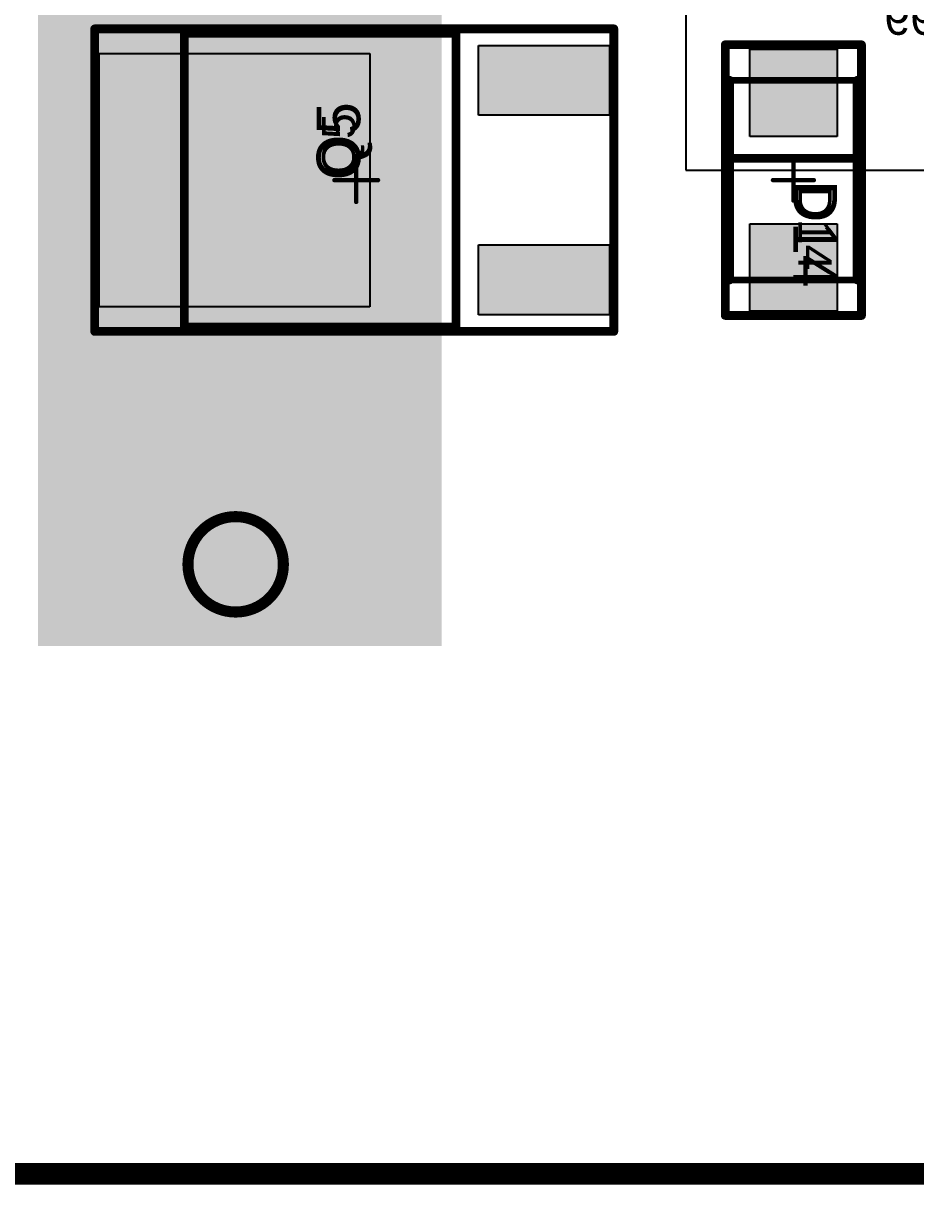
# Model space of a CAD drawing. Header units: millimetres. Extents: x 54 to 247, y 53 to 195.
# Drawn here: x 74.82 to 95.26, y 52.81 to 79.41 of the extents above; entities that cross this region are included whole.
import ezdxf

# ---------------------------------------------------------------- set-up
doc = ezdxf.new("R2010")
doc.units = ezdxf.units.MM
for name, color, linetype in [('BottomOverlay', 54, 'Continuous'), ('BottomSolder', 6, 'Continuous'), ('Mechanical1', 6, 'Continuous'), ('Mechanical10', 56, 'Continuous'), ('Mechanical12', 56, 'Continuous'), ('Mechanical15', 56, 'Continuous'), ('Mechanical4', 56, 'Continuous'), ('Mechanical6', 56, 'Continuous'), ('Mechanical7', 56, 'Continuous'), ('Mechanical8', 56, 'Continuous'), ('Mechanical9', 56, 'Continuous'), ('MultiLayer', 9, 'Continuous'), ('PadHoleLayer', 156, 'Continuous'), ('TopOverlay', 2, 'Continuous'), ('TopPaste', 8, 'Continuous'), ('TopSolder', 216, 'Continuous')]:
    doc.layers.add(name, color=color, linetype=linetype)
doc.styles.add('Arial', font='arial.ttf', dxfattribs={"height": 0.2})

# ---------------------------------------------------------------- blocks, each defined once
blk = doc.blocks.new('RES_TUM5_OHM_B_218')
at = {"layer": 'Mechanical4'}
for p, q in [((32.6644, 8.128), (-3.9624, 8.128)), ((32.6644, -8.128), (32.6644, 8.128))]:
    blk.add_line(p, q, dxfattribs=at)
blk = doc.blocks.new('O__S_____________369C_MFG_278')
at = {"layer": 'TopPaste'}
for points in [[(-2.9, 5.89), (2.9, 5.89), (2.9, -0.31), (-2.9, -0.31)], [(-3.085, -2.8), (-1.485, -2.8), (-1.485, -5.8), (-3.085, -5.8)], [(1.485, -2.8), (3.085, -2.8), (3.085, -5.8), (1.485, -5.8)]]:
    blk.add_hatch(color=8, dxfattribs=at).paths.add_polyline_path(points)
at = {"layer": 'TopSolder'}
for points in [[(-2.9, 5.89), (2.9, 5.89), (2.9, -0.31), (-2.9, -0.31)], [(-3.085, -2.8), (-1.485, -2.8), (-1.485, -5.8), (-3.085, -5.8)], [(1.485, -2.8), (3.085, -2.8), (3.085, -5.8), (1.485, -5.8)]]:
    blk.add_hatch(color=216, dxfattribs=at).paths.add_polyline_path(points)
at = {"layer": 'Mechanical10', "const_width": 0.2}
for points in [[(-3.465, 5.99), (-3.465, -5.9)], [(-3.465, 5.99), (3.465, 5.99)], [(3.465, 5.99), (3.465, -5.9)], [(-3.465, -5.9), (3.465, -5.9)]]:
    blk.add_lwpolyline(points, dxfattribs=at)
at = {"layer": 'Mechanical10', "const_width": 0.1}
for points in [[(-3.515, 5.99, 1), (-3.415, 5.99, 1)], [(-3.515, 5.99, 1), (-3.415, 5.99, 1)], [(3.415, 5.99, 1), (3.515, 5.99, 1)], [(3.415, 5.99, 1), (3.515, 5.99, 1)], [(-3.515, -5.9, 1), (-3.415, -5.9, 1)], [(-3.515, -5.9, 1), (-3.415, -5.9, 1)], [(3.415, -5.9, 1), (3.515, -5.9, 1)], [(3.415, -5.9, 1), (3.515, -5.9, 1)]]:
    blk.add_lwpolyline(points, format="xyb", close=True, dxfattribs=at)
at = {"layer": 'Mechanical12', "const_width": 0.2}
for points in [[(-3.365, 3.935), (-3.365, -2.285)], [(-3.365, 3.935), (3.365, 3.935)], [(3.365, 3.935), (3.365, -2.285)], [(-3.365, -2.285), (3.365, -2.285)]]:
    blk.add_lwpolyline(points, dxfattribs=at)
at = {"layer": 'Mechanical12', "const_width": 0.1}
for points in [[(-3.415, 3.935, 1), (-3.315, 3.935, 1)], [(-3.415, 3.935, 1), (-3.315, 3.935, 1)], [(3.315, 3.935, 1), (3.415, 3.935, 1)], [(3.315, 3.935, 1), (3.415, 3.935, 1)], [(-3.415, -2.285, 1), (-3.315, -2.285, 1)], [(-3.415, -2.285, 1), (-3.315, -2.285, 1)], [(3.315, -2.285, 1), (3.415, -2.285, 1)], [(3.315, -2.285, 1), (3.415, -2.285, 1)]]:
    blk.add_lwpolyline(points, format="xyb", close=True, dxfattribs=at)
at = {"layer": 'Mechanical15'}
for points, const_width in [([(-3.465, 5.99), (-3.465, -5.9)], 0.2), ([(-3.465, 5.99), (3.465, 5.99)], 0.2), ([(3.465, 5.99), (3.465, -5.9)], 0.2), ([(0, 0.5), (0, -0.5)], 0.1), ([(-0.5, 0), (0.5, 0)], 0.1), ([(-3.465, -5.9), (3.465, -5.9)], 0.2)]:
    blk.add_lwpolyline(points, dxfattribs=dict(at, const_width=const_width))
for points, const_width in [([(-3.515, 5.99, 1), (-3.415, 5.99, 1)], 0.1), ([(-3.515, 5.99, 1), (-3.415, 5.99, 1)], 0.1), ([(3.415, 5.99, 1), (3.515, 5.99, 1)], 0.1), ([(3.415, 5.99, 1), (3.515, 5.99, 1)], 0.1), ([(-0.025, 0.5, 1), (0.025, 0.5, 1)], 0.05), ([(-0.525, 0, 1), (-0.475, 0, 1)], 0.05), ([(0.475, 0, 1), (0.525, 0, 1)], 0.05), ([(-0.025, -0.5, 1), (0.025, -0.5, 1)], 0.05), ([(-3.515, -5.9, 1), (-3.415, -5.9, 1)], 0.1), ([(-3.515, -5.9, 1), (-3.415, -5.9, 1)], 0.1), ([(3.415, -5.9, 1), (3.515, -5.9, 1)], 0.1), ([(3.415, -5.9, 1), (3.515, -5.9, 1)], 0.1)]:
    blk.add_lwpolyline(points, format="xyb", close=True, dxfattribs=dict(at, const_width=const_width))
at = {"layer": 'TopOverlay', "const_width": 0.2}
for points in [[(-3.365, 3.935), (-3.365, -2.285)], [(-3.365, 3.935), (-3.275, 3.935)], [(3.275, 3.935), (3.365, 3.935)], [(3.365, 3.935), (3.365, -2.285)], [(-3.365, -2.285), (3.365, -2.285)]]:
    blk.add_lwpolyline(points, dxfattribs=at)
at = {"layer": 'TopOverlay', "const_width": 0.1}
for points in [[(-3.415, 3.935, 1), (-3.315, 3.935, 1)], [(-3.415, 3.935, 1), (-3.315, 3.935, 1)], [(-3.325, 3.935, 1), (-3.225, 3.935, 1)], [(3.225, 3.935, 1), (3.325, 3.935, 1)], [(3.315, 3.935, 1), (3.415, 3.935, 1)], [(3.315, 3.935, 1), (3.415, 3.935, 1)], [(-3.415, -2.285, 1), (-3.315, -2.285, 1)], [(-3.415, -2.285, 1), (-3.315, -2.285, 1)], [(3.315, -2.285, 1), (3.415, -2.285, 1)], [(3.315, -2.285, 1), (3.415, -2.285, 1)]]:
    blk.add_lwpolyline(points, format="xyb", close=True, dxfattribs=at)
at = {"layer": 'Mechanical10'}
blk.add_text('Q5', height=1, dxfattribs=at).set_placement((0, -0.093))
blk = doc.blocks.new('ON_S____403D_MFG_286')
at = {"layer": 'TopPaste'}
for points in [[(-3, 1), (-1, 1), (-1, -1), (-3, -1)], [(1, 1), (3, 1), (3, -1), (1, -1)]]:
    blk.add_hatch(color=8, dxfattribs=at).paths.add_polyline_path(points)
at = {"layer": 'TopSolder'}
for points in [[(-3, 1), (-1, 1), (-1, -1), (-3, -1)], [(1, 1), (3, 1), (3, -1), (1, -1)]]:
    blk.add_hatch(color=216, dxfattribs=at).paths.add_polyline_path(points)
at = {"layer": 'Mechanical10', "const_width": 0.2}
for points in [[(3.1, 1.56), (-3.1, 1.56)], [(-3.1, -1.56), (-3.1, 1.56)], [(3.1, -1.56), (3.1, 1.56)], [(3.1, -1.56), (-3.1, -1.56)]]:
    blk.add_lwpolyline(points, dxfattribs=at)
at = {"layer": 'Mechanical10', "const_width": 0.1}
for points in [[(-3.15, 1.56, 1), (-3.05, 1.56, 1)], [(-3.15, 1.56, 1), (-3.05, 1.56, 1)], [(3.05, 1.56, 1), (3.15, 1.56, 1)], [(3.05, 1.56, 1), (3.15, 1.56, 1)], [(-3.15, -1.56, 1), (-3.05, -1.56, 1)], [(-3.15, -1.56, 1), (-3.05, -1.56, 1)], [(3.05, -1.56, 1), (3.15, -1.56, 1)], [(3.05, -1.56, 1), (3.15, -1.56, 1)]]:
    blk.add_lwpolyline(points, format="xyb", close=True, dxfattribs=at)
at = {"layer": 'Mechanical12', "const_width": 0.15}
for points in [[(2.285, 1.46), (-2.285, 1.46)], [(-2.285, -1.46), (-2.285, 1.46)], [(2.285, -1.46), (2.285, 1.46)], [(2.285, -1.46), (-2.285, -1.46)]]:
    blk.add_lwpolyline(points, dxfattribs=at)
at = {"layer": 'Mechanical12', "const_width": 0.075}
for points in [[(-2.322, 1.46, 1), (-2.247, 1.46, 1)], [(-2.322, 1.46, 1), (-2.247, 1.46, 1)], [(2.247, 1.46, 1), (2.322, 1.46, 1)], [(2.247, 1.46, 1), (2.322, 1.46, 1)], [(-2.322, -1.46, 1), (-2.247, -1.46, 1)], [(-2.322, -1.46, 1), (-2.247, -1.46, 1)], [(2.247, -1.46, 1), (2.322, -1.46, 1)], [(2.247, -1.46, 1), (2.322, -1.46, 1)]]:
    blk.add_lwpolyline(points, format="xyb", close=True, dxfattribs=at)
at = {"layer": 'Mechanical15'}
for points, const_width in [([(3.1, 1.56), (-3.1, 1.56)], 0.2), ([(-3.1, -1.56), (-3.1, 1.56)], 0.2), ([(3.1, -1.56), (3.1, 1.56)], 0.2), ([(0, -0.468), (0, 0.468)], 0.1), ([(0.468, 0), (-0.468, 0)], 0.1), ([(3.1, -1.56), (-3.1, -1.56)], 0.2)]:
    blk.add_lwpolyline(points, dxfattribs=dict(at, const_width=const_width))
for points, const_width in [([(-3.15, 1.56, 1), (-3.05, 1.56, 1)], 0.1), ([(-3.15, 1.56, 1), (-3.05, 1.56, 1)], 0.1), ([(3.05, 1.56, 1), (3.15, 1.56, 1)], 0.1), ([(3.05, 1.56, 1), (3.15, 1.56, 1)], 0.1), ([(-0.025, 0.468, 1), (0.025, 0.468, 1)], 0.05), ([(-0.493, 0, 1), (-0.443, 0, 1)], 0.05), ([(0.443, 0, 1), (0.493, 0, 1)], 0.05), ([(-0.025, -0.468, 1), (0.025, -0.468, 1)], 0.05), ([(-3.15, -1.56, 1), (-3.05, -1.56, 1)], 0.1), ([(-3.15, -1.56, 1), (-3.05, -1.56, 1)], 0.1), ([(3.05, -1.56, 1), (3.15, -1.56, 1)], 0.1), ([(3.05, -1.56, 1), (3.15, -1.56, 1)], 0.1)]:
    blk.add_lwpolyline(points, format="xyb", close=True, dxfattribs=dict(at, const_width=const_width))
at = {"layer": 'TopOverlay', "const_width": 0.2}
for points in [[(2.285, 1.46), (-2.285, 1.46)], [(-0.5, -1.38), (-0.5, 1.38)], [(2.285, -1.46), (-2.285, -1.46)]]:
    blk.add_lwpolyline(points, dxfattribs=at)
at = {"layer": 'TopOverlay', "const_width": 0.1}
for points in [[(-2.335, 1.46, 1), (-2.235, 1.46, 1)], [(-0.55, 1.38, 1), (-0.45, 1.38, 1)], [(2.235, 1.46, 1), (2.335, 1.46, 1)], [(-0.55, -1.38, 1), (-0.45, -1.38, 1)], [(-2.335, -1.46, 1), (-2.235, -1.46, 1)], [(2.235, -1.46, 1), (2.335, -1.46, 1)]]:
    blk.add_lwpolyline(points, format="xyb", close=True, dxfattribs=at)
at = {"layer": 'Mechanical10'}
blk.add_text('D14', height=1, dxfattribs=at).set_placement((0, 0))

msp = doc.modelspace()

# ---------------------------------------------------------------- hatches: boundary and pattern name
at = {"layer": 'BottomSolder'}
msp.add_hatch(color=6, dxfattribs=at).paths.add_polyline_path([(75.159, 65.151), (84.404, 65.151), (84.404, 92.888), (75.159, 92.888)])
at = {"layer": 'Mechanical4'}
h = msp.add_hatch(color=56, dxfattribs=at)
edge = h.paths.add_edge_path()
edge.add_arc((76.454, 79.284), 0.05, 0, 360)
h = msp.add_hatch(color=56, dxfattribs=at)
edge = h.paths.add_edge_path()
edge.add_arc((76.454, 79.284), 0.05, 0, 360)
h = msp.add_hatch(color=56, dxfattribs=at)
edge = h.paths.add_edge_path()
edge.add_arc((76.454, 79.284), 0.05, 0, 360)
h = msp.add_hatch(color=56, dxfattribs=at)
edge = h.paths.add_edge_path()
edge.add_arc((76.454, 79.284), 0.05, 0, 360)
h = msp.add_hatch(color=56, dxfattribs=at)
edge = h.paths.add_edge_path()
edge.add_arc((88.344, 79.284), 0.05, 0, 360)
h = msp.add_hatch(color=56, dxfattribs=at)
edge = h.paths.add_edge_path()
edge.add_arc((88.344, 79.284), 0.05, 0, 360)
h = msp.add_hatch(color=56, dxfattribs=at)
edge = h.paths.add_edge_path()
edge.add_arc((88.344, 79.284), 0.05, 0, 360)
h = msp.add_hatch(color=56, dxfattribs=at)
edge = h.paths.add_edge_path()
edge.add_arc((88.344, 79.284), 0.05, 0, 360)
h = msp.add_hatch(color=56, dxfattribs=at)
edge = h.paths.add_edge_path()
edge.add_arc((90.896, 78.919), 0.05, 0, 360)
h = msp.add_hatch(color=56, dxfattribs=at)
edge = h.paths.add_edge_path()
edge.add_arc((90.896, 78.919), 0.05, 0, 360)
h = msp.add_hatch(color=56, dxfattribs=at)
edge = h.paths.add_edge_path()
edge.add_arc((90.896, 78.919), 0.05, 0, 360)
h = msp.add_hatch(color=56, dxfattribs=at)
edge = h.paths.add_edge_path()
edge.add_arc((90.896, 78.919), 0.05, 0, 360)
h = msp.add_hatch(color=56, dxfattribs=at)
edge = h.paths.add_edge_path()
edge.add_arc((94.016, 78.919), 0.05, 0, 360)
h = msp.add_hatch(color=56, dxfattribs=at)
edge = h.paths.add_edge_path()
edge.add_arc((94.016, 78.919), 0.05, 0, 360)
h = msp.add_hatch(color=56, dxfattribs=at)
edge = h.paths.add_edge_path()
edge.add_arc((94.016, 78.919), 0.05, 0, 360)
h = msp.add_hatch(color=56, dxfattribs=at)
edge = h.paths.add_edge_path()
edge.add_arc((94.016, 78.919), 0.05, 0, 360)
h = msp.add_hatch(color=56, dxfattribs=at)
edge = h.paths.add_edge_path()
edge.add_arc((90.896, 72.719), 0.05, 0, 360)
h = msp.add_hatch(color=56, dxfattribs=at)
edge = h.paths.add_edge_path()
edge.add_arc((90.896, 72.719), 0.05, 0, 360)
h = msp.add_hatch(color=56, dxfattribs=at)
edge = h.paths.add_edge_path()
edge.add_arc((90.896, 72.719), 0.05, 0, 360)
h = msp.add_hatch(color=56, dxfattribs=at)
edge = h.paths.add_edge_path()
edge.add_arc((90.896, 72.719), 0.05, 0, 360)
h = msp.add_hatch(color=56, dxfattribs=at)
edge = h.paths.add_edge_path()
edge.add_arc((94.016, 72.719), 0.05, 0, 360)
h = msp.add_hatch(color=56, dxfattribs=at)
edge = h.paths.add_edge_path()
edge.add_arc((94.016, 72.719), 0.05, 0, 360)
h = msp.add_hatch(color=56, dxfattribs=at)
edge = h.paths.add_edge_path()
edge.add_arc((94.016, 72.719), 0.05, 0, 360)
h = msp.add_hatch(color=56, dxfattribs=at)
edge = h.paths.add_edge_path()
edge.add_arc((94.016, 72.719), 0.05, 0, 360)
h = msp.add_hatch(color=56, dxfattribs=at)
edge = h.paths.add_edge_path()
edge.add_arc((76.454, 72.354), 0.05, 0, 360)
h = msp.add_hatch(color=56, dxfattribs=at)
edge = h.paths.add_edge_path()
edge.add_arc((76.454, 72.354), 0.05, 0, 360)
h = msp.add_hatch(color=56, dxfattribs=at)
edge = h.paths.add_edge_path()
edge.add_arc((76.454, 72.354), 0.05, 0, 360)
h = msp.add_hatch(color=56, dxfattribs=at)
edge = h.paths.add_edge_path()
edge.add_arc((76.454, 72.354), 0.05, 0, 360)
h = msp.add_hatch(color=56, dxfattribs=at)
edge = h.paths.add_edge_path()
edge.add_arc((88.344, 72.354), 0.05, 0, 360)
h = msp.add_hatch(color=56, dxfattribs=at)
edge = h.paths.add_edge_path()
edge.add_arc((88.344, 72.354), 0.05, 0, 360)
h = msp.add_hatch(color=56, dxfattribs=at)
edge = h.paths.add_edge_path()
edge.add_arc((88.344, 72.354), 0.05, 0, 360)
h = msp.add_hatch(color=56, dxfattribs=at)
edge = h.paths.add_edge_path()
edge.add_arc((88.344, 72.354), 0.05, 0, 360)
at = {"layer": 'Mechanical6'}
h = msp.add_hatch(color=56, dxfattribs=at)
edge = h.paths.add_edge_path()
edge.add_arc((78.509, 79.184), 0.05, 0, 360)
h = msp.add_hatch(color=56, dxfattribs=at)
edge = h.paths.add_edge_path()
edge.add_arc((78.509, 79.184), 0.05, 0, 360)
h = msp.add_hatch(color=56, dxfattribs=at)
edge = h.paths.add_edge_path()
edge.add_arc((78.509, 79.094), 0.05, 0, 360)
h = msp.add_hatch(color=56, dxfattribs=at)
edge = h.paths.add_edge_path()
edge.add_arc((84.729, 79.184), 0.05, 0, 360)
h = msp.add_hatch(color=56, dxfattribs=at)
edge = h.paths.add_edge_path()
edge.add_arc((84.729, 79.184), 0.05, 0, 360)
h = msp.add_hatch(color=56, dxfattribs=at)
edge = h.paths.add_edge_path()
edge.add_arc((90.996, 78.104), 0.05, 0, 360)
h = msp.add_hatch(color=56, dxfattribs=at)
edge = h.paths.add_edge_path()
edge.add_arc((93.916, 78.104), 0.05, 0, 360)
h = msp.add_hatch(color=56, dxfattribs=at)
edge = h.paths.add_edge_path()
edge.add_arc((91.076, 76.319), 0.05, 0, 360)
h = msp.add_hatch(color=56, dxfattribs=at)
edge = h.paths.add_edge_path()
edge.add_arc((93.836, 76.319), 0.05, 0, 360)
h = msp.add_hatch(color=56, dxfattribs=at)
edge = h.paths.add_edge_path()
edge.add_arc((90.996, 73.534), 0.05, 0, 360)
h = msp.add_hatch(color=56, dxfattribs=at)
edge = h.paths.add_edge_path()
edge.add_arc((93.916, 73.534), 0.05, 0, 360)
h = msp.add_hatch(color=56, dxfattribs=at)
edge = h.paths.add_edge_path()
edge.add_arc((78.509, 72.544), 0.05, 0, 360)
h = msp.add_hatch(color=56, dxfattribs=at)
edge = h.paths.add_edge_path()
edge.add_arc((78.509, 72.454), 0.05, 0, 360)
h = msp.add_hatch(color=56, dxfattribs=at)
edge = h.paths.add_edge_path()
edge.add_arc((78.509, 72.454), 0.05, 0, 360)
h = msp.add_hatch(color=56, dxfattribs=at)
edge = h.paths.add_edge_path()
edge.add_arc((84.729, 72.454), 0.05, 0, 360)
h = msp.add_hatch(color=56, dxfattribs=at)
edge = h.paths.add_edge_path()
edge.add_arc((84.729, 72.454), 0.05, 0, 360)
at = {"layer": 'Mechanical8'}
h = msp.add_hatch(color=56, dxfattribs=at)
edge = h.paths.add_edge_path()
edge.add_arc((78.509, 79.184), 0.05, 0, 360)
h = msp.add_hatch(color=56, dxfattribs=at)
edge = h.paths.add_edge_path()
edge.add_arc((78.509, 79.184), 0.05, 0, 360)
h = msp.add_hatch(color=56, dxfattribs=at)
edge = h.paths.add_edge_path()
edge.add_arc((84.729, 79.184), 0.05, 0, 360)
h = msp.add_hatch(color=56, dxfattribs=at)
edge = h.paths.add_edge_path()
edge.add_arc((84.729, 79.184), 0.05, 0, 360)
h = msp.add_hatch(color=56, dxfattribs=at)
edge = h.paths.add_edge_path()
edge.add_arc((90.996, 78.104), 0.0375, 0, 360)
h = msp.add_hatch(color=56, dxfattribs=at)
edge = h.paths.add_edge_path()
edge.add_arc((90.996, 78.104), 0.0375, 0, 360)
h = msp.add_hatch(color=56, dxfattribs=at)
edge = h.paths.add_edge_path()
edge.add_arc((93.916, 78.104), 0.0375, 0, 360)
h = msp.add_hatch(color=56, dxfattribs=at)
edge = h.paths.add_edge_path()
edge.add_arc((93.916, 78.104), 0.0375, 0, 360)
h = msp.add_hatch(color=56, dxfattribs=at)
edge = h.paths.add_edge_path()
edge.add_arc((90.996, 73.534), 0.0375, 0, 360)
h = msp.add_hatch(color=56, dxfattribs=at)
edge = h.paths.add_edge_path()
edge.add_arc((90.996, 73.534), 0.0375, 0, 360)
h = msp.add_hatch(color=56, dxfattribs=at)
edge = h.paths.add_edge_path()
edge.add_arc((93.916, 73.534), 0.0375, 0, 360)
h = msp.add_hatch(color=56, dxfattribs=at)
edge = h.paths.add_edge_path()
edge.add_arc((93.916, 73.534), 0.0375, 0, 360)
h = msp.add_hatch(color=56, dxfattribs=at)
edge = h.paths.add_edge_path()
edge.add_arc((78.509, 72.454), 0.05, 0, 360)
h = msp.add_hatch(color=56, dxfattribs=at)
edge = h.paths.add_edge_path()
edge.add_arc((78.509, 72.454), 0.05, 0, 360)
h = msp.add_hatch(color=56, dxfattribs=at)
edge = h.paths.add_edge_path()
edge.add_arc((84.729, 72.454), 0.05, 0, 360)
h = msp.add_hatch(color=56, dxfattribs=at)
edge = h.paths.add_edge_path()
edge.add_arc((84.729, 72.454), 0.05, 0, 360)
at = {"layer": 'PadHoleLayer'}
h = msp.add_hatch(color=156, dxfattribs=at)
edge = h.paths.add_edge_path()
edge.add_arc((76.454, 79.284), 0.05, 0, 360)
h = msp.add_hatch(color=156, dxfattribs=at)
edge = h.paths.add_edge_path()
edge.add_arc((76.454, 79.284), 0.05, 0, 360)
h = msp.add_hatch(color=156, dxfattribs=at)
edge = h.paths.add_edge_path()
edge.add_arc((76.454, 79.284), 0.05, 0, 360)
h = msp.add_hatch(color=156, dxfattribs=at)
edge = h.paths.add_edge_path()
edge.add_arc((76.454, 79.284), 0.05, 0, 360)
h = msp.add_hatch(color=156, dxfattribs=at)
edge = h.paths.add_edge_path()
edge.add_arc((88.344, 79.284), 0.05, 0, 360)
h = msp.add_hatch(color=156, dxfattribs=at)
edge = h.paths.add_edge_path()
edge.add_arc((88.344, 79.284), 0.05, 0, 360)
h = msp.add_hatch(color=156, dxfattribs=at)
edge = h.paths.add_edge_path()
edge.add_arc((88.344, 79.284), 0.05, 0, 360)
h = msp.add_hatch(color=156, dxfattribs=at)
edge = h.paths.add_edge_path()
edge.add_arc((88.344, 79.284), 0.05, 0, 360)
h = msp.add_hatch(color=156, dxfattribs=at)
edge = h.paths.add_edge_path()
edge.add_arc((78.509, 79.184), 0.05, 0, 360)
h = msp.add_hatch(color=156, dxfattribs=at)
edge = h.paths.add_edge_path()
edge.add_arc((78.509, 79.184), 0.05, 0, 360)
h = msp.add_hatch(color=156, dxfattribs=at)
edge = h.paths.add_edge_path()
edge.add_arc((78.509, 79.184), 0.05, 0, 360)
h = msp.add_hatch(color=156, dxfattribs=at)
edge = h.paths.add_edge_path()
edge.add_arc((78.509, 79.184), 0.05, 0, 360)
h = msp.add_hatch(color=156, dxfattribs=at)
edge = h.paths.add_edge_path()
edge.add_arc((78.509, 79.094), 0.05, 0, 360)
h = msp.add_hatch(color=156, dxfattribs=at)
edge = h.paths.add_edge_path()
edge.add_arc((84.729, 79.184), 0.05, 0, 360)
h = msp.add_hatch(color=156, dxfattribs=at)
edge = h.paths.add_edge_path()
edge.add_arc((84.729, 79.184), 0.05, 0, 360)
h = msp.add_hatch(color=156, dxfattribs=at)
edge = h.paths.add_edge_path()
edge.add_arc((84.729, 79.184), 0.05, 0, 360)
h = msp.add_hatch(color=156, dxfattribs=at)
edge = h.paths.add_edge_path()
edge.add_arc((84.729, 79.184), 0.05, 0, 360)
h = msp.add_hatch(color=156, dxfattribs=at)
edge = h.paths.add_edge_path()
edge.add_arc((90.896, 78.919), 0.05, 0, 360)
h = msp.add_hatch(color=156, dxfattribs=at)
edge = h.paths.add_edge_path()
edge.add_arc((90.896, 78.919), 0.05, 0, 360)
h = msp.add_hatch(color=156, dxfattribs=at)
edge = h.paths.add_edge_path()
edge.add_arc((90.896, 78.919), 0.05, 0, 360)
h = msp.add_hatch(color=156, dxfattribs=at)
edge = h.paths.add_edge_path()
edge.add_arc((90.896, 78.919), 0.05, 0, 360)
h = msp.add_hatch(color=156, dxfattribs=at)
edge = h.paths.add_edge_path()
edge.add_arc((94.016, 78.919), 0.05, 0, 360)
h = msp.add_hatch(color=156, dxfattribs=at)
edge = h.paths.add_edge_path()
edge.add_arc((94.016, 78.919), 0.05, 0, 360)
h = msp.add_hatch(color=156, dxfattribs=at)
edge = h.paths.add_edge_path()
edge.add_arc((94.016, 78.919), 0.05, 0, 360)
h = msp.add_hatch(color=156, dxfattribs=at)
edge = h.paths.add_edge_path()
edge.add_arc((94.016, 78.919), 0.05, 0, 360)
h = msp.add_hatch(color=156, dxfattribs=at)
edge = h.paths.add_edge_path()
edge.add_arc((90.996, 78.104), 0.05, 0, 360)
h = msp.add_hatch(color=156, dxfattribs=at)
edge = h.paths.add_edge_path()
edge.add_arc((90.996, 78.104), 0.0375, 0, 360)
h = msp.add_hatch(color=156, dxfattribs=at)
edge = h.paths.add_edge_path()
edge.add_arc((90.996, 78.104), 0.0375, 0, 360)
h = msp.add_hatch(color=156, dxfattribs=at)
edge = h.paths.add_edge_path()
edge.add_arc((93.916, 78.104), 0.05, 0, 360)
h = msp.add_hatch(color=156, dxfattribs=at)
edge = h.paths.add_edge_path()
edge.add_arc((93.916, 78.104), 0.0375, 0, 360)
h = msp.add_hatch(color=156, dxfattribs=at)
edge = h.paths.add_edge_path()
edge.add_arc((93.916, 78.104), 0.0375, 0, 360)
h = msp.add_hatch(color=156, dxfattribs=at)
edge = h.paths.add_edge_path()
edge.add_arc((91.076, 76.319), 0.05, 0, 360)
h = msp.add_hatch(color=156, dxfattribs=at)
edge = h.paths.add_edge_path()
edge.add_arc((93.836, 76.319), 0.05, 0, 360)
h = msp.add_hatch(color=156, dxfattribs=at)
edge = h.paths.add_edge_path()
edge.add_arc((90.996, 73.534), 0.05, 0, 360)
h = msp.add_hatch(color=156, dxfattribs=at)
edge = h.paths.add_edge_path()
edge.add_arc((90.996, 73.534), 0.0375, 0, 360)
h = msp.add_hatch(color=156, dxfattribs=at)
edge = h.paths.add_edge_path()
edge.add_arc((90.996, 73.534), 0.0375, 0, 360)
h = msp.add_hatch(color=156, dxfattribs=at)
edge = h.paths.add_edge_path()
edge.add_arc((93.916, 73.534), 0.05, 0, 360)
h = msp.add_hatch(color=156, dxfattribs=at)
edge = h.paths.add_edge_path()
edge.add_arc((93.916, 73.534), 0.0375, 0, 360)
h = msp.add_hatch(color=156, dxfattribs=at)
edge = h.paths.add_edge_path()
edge.add_arc((93.916, 73.534), 0.0375, 0, 360)
h = msp.add_hatch(color=156, dxfattribs=at)
edge = h.paths.add_edge_path()
edge.add_arc((90.896, 72.719), 0.05, 0, 360)
h = msp.add_hatch(color=156, dxfattribs=at)
edge = h.paths.add_edge_path()
edge.add_arc((90.896, 72.719), 0.05, 0, 360)
h = msp.add_hatch(color=156, dxfattribs=at)
edge = h.paths.add_edge_path()
edge.add_arc((90.896, 72.719), 0.05, 0, 360)
h = msp.add_hatch(color=156, dxfattribs=at)
edge = h.paths.add_edge_path()
edge.add_arc((90.896, 72.719), 0.05, 0, 360)
h = msp.add_hatch(color=156, dxfattribs=at)
edge = h.paths.add_edge_path()
edge.add_arc((94.016, 72.719), 0.05, 0, 360)
h = msp.add_hatch(color=156, dxfattribs=at)
edge = h.paths.add_edge_path()
edge.add_arc((94.016, 72.719), 0.05, 0, 360)
h = msp.add_hatch(color=156, dxfattribs=at)
edge = h.paths.add_edge_path()
edge.add_arc((94.016, 72.719), 0.05, 0, 360)
h = msp.add_hatch(color=156, dxfattribs=at)
edge = h.paths.add_edge_path()
edge.add_arc((94.016, 72.719), 0.05, 0, 360)
h = msp.add_hatch(color=156, dxfattribs=at)
edge = h.paths.add_edge_path()
edge.add_arc((76.454, 72.354), 0.05, 0, 360)
h = msp.add_hatch(color=156, dxfattribs=at)
edge = h.paths.add_edge_path()
edge.add_arc((76.454, 72.354), 0.05, 0, 360)
h = msp.add_hatch(color=156, dxfattribs=at)
edge = h.paths.add_edge_path()
edge.add_arc((76.454, 72.354), 0.05, 0, 360)
h = msp.add_hatch(color=156, dxfattribs=at)
edge = h.paths.add_edge_path()
edge.add_arc((76.454, 72.354), 0.05, 0, 360)
h = msp.add_hatch(color=156, dxfattribs=at)
edge = h.paths.add_edge_path()
edge.add_arc((78.509, 72.544), 0.05, 0, 360)
h = msp.add_hatch(color=156, dxfattribs=at)
edge = h.paths.add_edge_path()
edge.add_arc((78.509, 72.454), 0.05, 0, 360)
h = msp.add_hatch(color=156, dxfattribs=at)
edge = h.paths.add_edge_path()
edge.add_arc((78.509, 72.454), 0.05, 0, 360)
h = msp.add_hatch(color=156, dxfattribs=at)
edge = h.paths.add_edge_path()
edge.add_arc((78.509, 72.454), 0.05, 0, 360)
h = msp.add_hatch(color=156, dxfattribs=at)
edge = h.paths.add_edge_path()
edge.add_arc((78.509, 72.454), 0.05, 0, 360)
h = msp.add_hatch(color=156, dxfattribs=at)
edge = h.paths.add_edge_path()
edge.add_arc((84.729, 72.454), 0.05, 0, 360)
h = msp.add_hatch(color=156, dxfattribs=at)
edge = h.paths.add_edge_path()
edge.add_arc((84.729, 72.454), 0.05, 0, 360)
h = msp.add_hatch(color=156, dxfattribs=at)
edge = h.paths.add_edge_path()
edge.add_arc((84.729, 72.454), 0.05, 0, 360)
h = msp.add_hatch(color=156, dxfattribs=at)
edge = h.paths.add_edge_path()
edge.add_arc((84.729, 72.454), 0.05, 0, 360)
h = msp.add_hatch(color=156, dxfattribs=at)
edge = h.paths.add_edge_path()
edge.add_arc((88.344, 72.354), 0.05, 0, 360)
h = msp.add_hatch(color=156, dxfattribs=at)
edge = h.paths.add_edge_path()
edge.add_arc((88.344, 72.354), 0.05, 0, 360)
h = msp.add_hatch(color=156, dxfattribs=at)
edge = h.paths.add_edge_path()
edge.add_arc((88.344, 72.354), 0.05, 0, 360)
h = msp.add_hatch(color=156, dxfattribs=at)
edge = h.paths.add_edge_path()
edge.add_arc((88.344, 72.354), 0.05, 0, 360)
at = {"layer": 'TopSolder'}
msp.add_hatch(color=216, dxfattribs=at).paths.add_polyline_path([(75.159, 65.151), (84.404, 65.151), (84.404, 92.837), (75.159, 92.837)])

# ---------------------------------------------------------------- linework, layer by layer
at = {"layer": 'Mechanical1'}
for p, q in [((79.575, 68.112), (79.364, 68.07)), ((79.683, 68.112), (79.575, 68.112)), ((79.79, 68.112), (79.683, 68.112)), ((80.001, 68.07), (79.79, 68.112)), ((78.986, 67.868), (78.834, 67.716)), ((79.165, 67.988), (78.986, 67.868)), ((79.364, 68.07), (79.165, 67.988)), ((80.2, 67.988), (80.001, 68.07)), ((80.379, 67.868), (80.2, 67.988)), ((80.531, 67.716), (80.379, 67.868)), ((78.834, 67.716), (78.714, 67.537)), ((80.651, 67.537), (80.531, 67.716)), ((78.632, 67.339), (78.59, 67.127)), ((78.714, 67.537), (78.632, 67.339)), ((80.733, 67.339), (80.651, 67.537)), ((80.775, 67.127), (80.733, 67.339)), ((78.59, 67.127), (78.59, 67.02)), ((80.775, 67.02), (80.775, 67.127)), ((78.59, 67.02), (78.59, 67.02)), ((78.59, 67.02), (78.59, 66.912)), ((78.59, 66.912), (78.632, 66.701)), ((80.733, 66.701), (80.775, 66.912)), ((80.775, 66.912), (80.775, 67.02)), ((78.632, 66.701), (78.714, 66.502)), ((80.651, 66.502), (80.733, 66.701)), ((78.714, 66.502), (78.834, 66.323)), ((78.834, 66.323), (78.986, 66.171)), ((80.379, 66.171), (80.531, 66.323)), ((80.531, 66.323), (80.651, 66.502)), ((78.986, 66.171), (79.165, 66.052)), ((79.165, 66.052), (79.364, 65.969)), ((80.001, 65.969), (80.2, 66.052)), ((80.2, 66.052), (80.379, 66.171)), ((79.364, 65.969), (79.575, 65.927)), ((79.575, 65.927), (79.683, 65.927)), ((79.683, 65.927), (79.79, 65.927)), ((79.79, 65.927), (80.001, 65.969))]:
    msp.add_line(p, q, dxfattribs=at)
for points, const_width in [([(80.775, 67.02, 1), (78.59, 67.02, 1)], 0.254), ([(78.527, 67.02, 1), (78.654, 67.02, 1)], 0.127), ([(80.712, 67.02, 1), (80.839, 67.02, 1)], 0.127)]:
    msp.add_lwpolyline(points, format="xyb", close=True, dxfattribs=dict(at, const_width=const_width))
at = {"layer": 'Mechanical1', "const_width": 0.5}
msp.add_lwpolyline([(61.341, 53.061), (246.341, 53.061)], dxfattribs=at)
at = {"layer": 'Mechanical10'}
for p, q in [((85.244, 78.904), (88.244, 78.904)), ((85.244, 77.304), (85.244, 78.904)), ((88.244, 78.904), (88.244, 77.304)), ((91.456, 76.819), (91.456, 78.819)), ((91.456, 78.819), (93.456, 78.819)), ((93.456, 78.819), (93.456, 76.819)), ((76.554, 78.719), (82.754, 78.719)), ((76.554, 72.919), (76.554, 78.719)), ((82.754, 78.719), (82.754, 72.919)), ((88.244, 77.304), (85.244, 77.304)), ((93.456, 76.819), (91.456, 76.819)), ((91.456, 72.819), (91.456, 74.819)), ((91.456, 74.819), (93.456, 74.819)), ((93.456, 74.819), (93.456, 72.819)), ((85.244, 74.334), (88.244, 74.334)), ((85.244, 72.734), (85.244, 74.334)), ((88.244, 74.334), (88.244, 72.734)), ((82.754, 72.919), (76.554, 72.919)), ((88.244, 72.734), (85.244, 72.734)), ((93.456, 72.819), (91.456, 72.819))]:
    msp.add_line(p, q, dxfattribs=at)
at = {"layer": 'Mechanical4'}
for points, const_width in [([(76.454, 79.284), (88.344, 79.284)], 0.2), ([(76.454, 72.354), (76.454, 79.284)], 0.2), ([(76.454, 79.284), (88.344, 79.284)], 0.2), ([(76.454, 72.354), (76.454, 79.284)], 0.2), ([(88.344, 72.354), (88.344, 79.284)], 0.2), ([(88.344, 72.354), (88.344, 79.284)], 0.2), ([(90.896, 72.719), (90.896, 78.919)], 0.2), ([(90.896, 78.919), (94.016, 78.919)], 0.2), ([(90.896, 72.719), (90.896, 78.919)], 0.2), ([(90.896, 78.919), (94.016, 78.919)], 0.2), ([(94.016, 72.719), (94.016, 78.919)], 0.2), ([(94.016, 72.719), (94.016, 78.919)], 0.2), ([(82.444, 75.319), (82.444, 76.319)], 0.1), ([(92.456, 75.351), (92.456, 76.287)], 0.1), ([(81.944, 75.819), (82.944, 75.819)], 0.1), ([(91.988, 75.819), (92.924, 75.819)], 0.1), ([(90.896, 72.719), (94.016, 72.719)], 0.2), ([(90.896, 72.719), (94.016, 72.719)], 0.2), ([(76.454, 72.354), (88.344, 72.354)], 0.2), ([(76.454, 72.354), (88.344, 72.354)], 0.2)]:
    msp.add_lwpolyline(points, dxfattribs=dict(at, const_width=const_width))
for points, const_width in [([(76.404, 79.284, 1), (76.504, 79.284, 1)], 0.1), ([(76.404, 79.284, 1), (76.504, 79.284, 1)], 0.1), ([(76.404, 79.284, 1), (76.504, 79.284, 1)], 0.1), ([(76.404, 79.284, 1), (76.504, 79.284, 1)], 0.1), ([(88.294, 79.284, 1), (88.394, 79.284, 1)], 0.1), ([(88.294, 79.284, 1), (88.394, 79.284, 1)], 0.1), ([(88.294, 79.284, 1), (88.394, 79.284, 1)], 0.1), ([(88.294, 79.284, 1), (88.394, 79.284, 1)], 0.1), ([(90.846, 78.919, 1), (90.946, 78.919, 1)], 0.1), ([(90.846, 78.919, 1), (90.946, 78.919, 1)], 0.1), ([(90.846, 78.919, 1), (90.946, 78.919, 1)], 0.1), ([(90.846, 78.919, 1), (90.946, 78.919, 1)], 0.1), ([(93.966, 78.919, 1), (94.066, 78.919, 1)], 0.1), ([(93.966, 78.919, 1), (94.066, 78.919, 1)], 0.1), ([(93.966, 78.919, 1), (94.066, 78.919, 1)], 0.1), ([(93.966, 78.919, 1), (94.066, 78.919, 1)], 0.1), ([(82.419, 76.319, 1), (82.469, 76.319, 1)], 0.05), ([(82.432, 76.344, 1), (82.457, 76.344, 1)], 0.025), ([(82.432, 76.344, 1), (82.457, 76.344, 1)], 0.025), ([(82.432, 76.294, 1), (82.457, 76.294, 1)], 0.025), ([(82.432, 76.294, 1), (82.457, 76.294, 1)], 0.025), ([(92.431, 76.287, 1), (92.481, 76.287, 1)], 0.05), ([(92.444, 76.312, 1), (92.468, 76.312, 1)], 0.025), ([(92.444, 76.312, 1), (92.468, 76.312, 1)], 0.025), ([(92.444, 76.262, 1), (92.468, 76.262, 1)], 0.025), ([(92.444, 76.262, 1), (92.468, 76.262, 1)], 0.025), ([(81.919, 75.819, 1), (81.969, 75.819, 1)], 0.05), ([(81.932, 75.844, 1), (81.957, 75.844, 1)], 0.025), ([(81.932, 75.844, 1), (81.957, 75.844, 1)], 0.025), ([(81.932, 75.794, 1), (81.957, 75.794, 1)], 0.025), ([(81.932, 75.794, 1), (81.957, 75.794, 1)], 0.025), ([(82.919, 75.819, 1), (82.969, 75.819, 1)], 0.05), ([(82.932, 75.844, 1), (82.957, 75.844, 1)], 0.025), ([(82.932, 75.844, 1), (82.957, 75.844, 1)], 0.025), ([(82.932, 75.794, 1), (82.957, 75.794, 1)], 0.025), ([(82.932, 75.794, 1), (82.957, 75.794, 1)], 0.025), ([(91.963, 75.819, 1), (92.013, 75.819, 1)], 0.05), ([(91.976, 75.844, 1), (92, 75.844, 1)], 0.025), ([(91.976, 75.844, 1), (92, 75.844, 1)], 0.025), ([(91.976, 75.794, 1), (92, 75.794, 1)], 0.025), ([(91.976, 75.794, 1), (92, 75.794, 1)], 0.025), ([(92.899, 75.819, 1), (92.949, 75.819, 1)], 0.05), ([(92.912, 75.844, 1), (92.936, 75.844, 1)], 0.025), ([(92.912, 75.844, 1), (92.936, 75.844, 1)], 0.025), ([(92.912, 75.794, 1), (92.936, 75.794, 1)], 0.025), ([(92.912, 75.794, 1), (92.936, 75.794, 1)], 0.025), ([(82.419, 75.319, 1), (82.469, 75.319, 1)], 0.05), ([(82.432, 75.344, 1), (82.457, 75.344, 1)], 0.025), ([(82.432, 75.344, 1), (82.457, 75.344, 1)], 0.025), ([(82.432, 75.294, 1), (82.457, 75.294, 1)], 0.025), ([(82.432, 75.294, 1), (82.457, 75.294, 1)], 0.025), ([(92.431, 75.351, 1), (92.481, 75.351, 1)], 0.05), ([(92.444, 75.376, 1), (92.468, 75.376, 1)], 0.025), ([(92.444, 75.376, 1), (92.468, 75.376, 1)], 0.025), ([(92.444, 75.326, 1), (92.468, 75.326, 1)], 0.025), ([(92.444, 75.326, 1), (92.468, 75.326, 1)], 0.025), ([(90.846, 72.719, 1), (90.946, 72.719, 1)], 0.1), ([(90.846, 72.719, 1), (90.946, 72.719, 1)], 0.1), ([(90.846, 72.719, 1), (90.946, 72.719, 1)], 0.1), ([(90.846, 72.719, 1), (90.946, 72.719, 1)], 0.1), ([(93.966, 72.719, 1), (94.066, 72.719, 1)], 0.1), ([(93.966, 72.719, 1), (94.066, 72.719, 1)], 0.1), ([(93.966, 72.719, 1), (94.066, 72.719, 1)], 0.1), ([(93.966, 72.719, 1), (94.066, 72.719, 1)], 0.1), ([(76.404, 72.354, 1), (76.504, 72.354, 1)], 0.1), ([(76.404, 72.354, 1), (76.504, 72.354, 1)], 0.1), ([(76.404, 72.354, 1), (76.504, 72.354, 1)], 0.1), ([(76.404, 72.354, 1), (76.504, 72.354, 1)], 0.1), ([(88.294, 72.354, 1), (88.394, 72.354, 1)], 0.1), ([(88.294, 72.354, 1), (88.394, 72.354, 1)], 0.1), ([(88.294, 72.354, 1), (88.394, 72.354, 1)], 0.1), ([(88.294, 72.354, 1), (88.394, 72.354, 1)], 0.1)]:
    msp.add_lwpolyline(points, format="xyb", close=True, dxfattribs=dict(at, const_width=const_width))
at = {"layer": 'Mechanical4', "const_width": 0.05}
for points in [[(82.444, 76.294, -1), (82.444, 76.344)], [(82.444, 76.344, -1), (82.444, 76.294)], [(92.456, 76.262, -1), (92.456, 76.312)], [(92.456, 76.312, -1), (92.456, 76.262)], [(81.944, 75.794, -1), (81.944, 75.844)], [(81.944, 75.844, -1), (81.944, 75.794)], [(82.944, 75.794, -1), (82.944, 75.844)], [(82.944, 75.844, -1), (82.944, 75.794)], [(91.988, 75.794, -1), (91.988, 75.844)], [(91.988, 75.844, -1), (91.988, 75.794)], [(92.924, 75.794, -1), (92.924, 75.844)], [(92.924, 75.844, -1), (92.924, 75.794)], [(82.444, 75.294, -1), (82.444, 75.344)], [(82.444, 75.344, -1), (82.444, 75.294)], [(92.456, 75.326, -1), (92.456, 75.376)], [(92.456, 75.376, -1), (92.456, 75.326)]]:
    msp.add_lwpolyline(points, format="xyb", dxfattribs=at)
at = {"layer": 'Mechanical6', "const_width": 0.2}
for points in [[(78.509, 79.184), (84.729, 79.184)], [(78.509, 79.094), (78.509, 79.184)], [(84.729, 72.454), (84.729, 79.184)], [(90.996, 73.534), (90.996, 78.104)], [(93.916, 73.534), (93.916, 78.104)], [(91.076, 76.319), (93.836, 76.319)], [(78.509, 72.454), (78.509, 72.544)], [(78.509, 72.454), (84.729, 72.454)]]:
    msp.add_lwpolyline(points, dxfattribs=at)
at = {"layer": 'Mechanical6', "const_width": 0.1}
for points in [[(78.459, 79.184, 1), (78.559, 79.184, 1)], [(78.459, 79.184, 1), (78.559, 79.184, 1)], [(84.679, 79.184, 1), (84.779, 79.184, 1)], [(84.679, 79.184, 1), (84.779, 79.184, 1)], [(78.459, 79.094, 1), (78.559, 79.094, 1)], [(90.946, 78.104, 1), (91.046, 78.104, 1)], [(93.866, 78.104, 1), (93.966, 78.104, 1)], [(91.026, 76.319, 1), (91.126, 76.319, 1)], [(93.786, 76.319, 1), (93.886, 76.319, 1)], [(90.946, 73.534, 1), (91.046, 73.534, 1)], [(93.866, 73.534, 1), (93.966, 73.534, 1)], [(78.459, 72.544, 1), (78.559, 72.544, 1)], [(78.459, 72.454, 1), (78.559, 72.454, 1)], [(78.459, 72.454, 1), (78.559, 72.454, 1)], [(84.679, 72.454, 1), (84.779, 72.454, 1)], [(84.679, 72.454, 1), (84.779, 72.454, 1)]]:
    msp.add_lwpolyline(points, format="xyb", close=True, dxfattribs=at)
at = {"layer": 'Mechanical7', "const_width": 0.0127}
for points in [[(79.364, 68.07), (79.575, 68.112)], [(79.575, 68.112), (79.683, 68.112)], [(79.683, 68.112), (79.79, 68.112)], [(79.79, 68.112), (80.001, 68.07)], [(78.834, 67.716), (78.986, 67.868)], [(78.986, 67.868), (79.165, 67.988)], [(79.165, 67.988), (79.364, 68.07)], [(80.001, 68.07), (80.2, 67.988)], [(80.2, 67.988), (80.379, 67.868)], [(80.379, 67.868), (80.531, 67.716)], [(78.714, 67.537), (78.834, 67.716)], [(80.531, 67.716), (80.651, 67.537)], [(78.59, 67.127), (78.632, 67.339)], [(78.632, 67.339), (78.714, 67.537)], [(80.651, 67.537), (80.733, 67.339)], [(80.733, 67.339), (80.775, 67.127)], [(78.59, 67.02), (78.59, 67.127)], [(80.775, 67.02), (80.775, 67.127)], [(78.59, 66.912), (78.59, 67.02)], [(78.59, 66.912), (78.632, 66.701)], [(80.733, 66.701), (80.775, 66.912)], [(80.775, 66.912), (80.775, 67.02)], [(78.632, 66.701), (78.714, 66.502)], [(78.714, 66.502), (78.834, 66.323)], [(80.531, 66.323), (80.651, 66.502)], [(80.651, 66.502), (80.733, 66.701)], [(78.834, 66.323), (78.986, 66.171)], [(80.379, 66.171), (80.531, 66.323)], [(78.986, 66.171), (79.165, 66.052)], [(79.165, 66.052), (79.364, 65.969)], [(79.364, 65.969), (79.575, 65.927)], [(79.79, 65.927), (80.001, 65.969)], [(80.001, 65.969), (80.2, 66.052)], [(80.2, 66.052), (80.379, 66.171)], [(79.575, 65.927), (79.683, 65.927)], [(79.683, 65.927), (79.79, 65.927)]]:
    msp.add_lwpolyline(points, dxfattribs=at)
at = {"layer": 'Mechanical7', "const_width": 0.00635}
for points in [[(79.572, 68.112, 1), (79.578, 68.112, 1)], [(79.572, 68.112, 1), (79.578, 68.112, 1)], [(79.679, 68.112, 1), (79.686, 68.112, 1)], [(79.679, 68.112, 1), (79.686, 68.112, 1)], [(79.787, 68.112, 1), (79.793, 68.112, 1)], [(79.787, 68.112, 1), (79.793, 68.112, 1)], [(78.983, 67.868, 1), (78.989, 67.868, 1)], [(78.983, 67.868, 1), (78.989, 67.868, 1)], [(79.162, 67.988, 1), (79.168, 67.988, 1)], [(79.162, 67.988, 1), (79.168, 67.988, 1)], [(79.361, 68.07, 1), (79.367, 68.07, 1)], [(79.361, 68.07, 1), (79.367, 68.07, 1)], [(79.998, 68.07, 1), (80.004, 68.07, 1)], [(79.998, 68.07, 1), (80.004, 68.07, 1)], [(80.197, 67.988, 1), (80.203, 67.988, 1)], [(80.197, 67.988, 1), (80.203, 67.988, 1)], [(80.376, 67.868, 1), (80.382, 67.868, 1)], [(80.376, 67.868, 1), (80.382, 67.868, 1)], [(78.831, 67.716, 1), (78.837, 67.716, 1)], [(78.831, 67.716, 1), (78.837, 67.716, 1)], [(80.528, 67.716, 1), (80.534, 67.716, 1)], [(80.528, 67.716, 1), (80.534, 67.716, 1)], [(78.629, 67.339, 1), (78.635, 67.339, 1)], [(78.629, 67.339, 1), (78.635, 67.339, 1)], [(78.711, 67.537, 1), (78.718, 67.537, 1)], [(78.711, 67.537, 1), (78.718, 67.537, 1)], [(80.648, 67.537, 1), (80.654, 67.537, 1)], [(80.648, 67.537, 1), (80.654, 67.537, 1)], [(80.73, 67.339, 1), (80.736, 67.339, 1)], [(80.73, 67.339, 1), (80.736, 67.339, 1)], [(78.587, 67.127, 1), (78.593, 67.127, 1)], [(78.587, 67.127, 1), (78.593, 67.127, 1)], [(80.772, 67.127, 1), (80.778, 67.127, 1)], [(80.772, 67.127, 1), (80.778, 67.127, 1)], [(78.587, 67.02, 1), (78.593, 67.02, 1)], [(78.587, 67.02, 1), (78.593, 67.02, 1)], [(78.587, 66.912, 1), (78.593, 66.912, 1)], [(78.587, 66.912, 1), (78.593, 66.912, 1)], [(80.772, 67.02, 1), (80.778, 67.02, 1)], [(80.772, 67.02, 1), (80.778, 67.02, 1)], [(80.772, 66.912, 1), (80.778, 66.912, 1)], [(80.772, 66.912, 1), (80.778, 66.912, 1)], [(78.629, 66.701, 1), (78.635, 66.701, 1)], [(78.629, 66.701, 1), (78.635, 66.701, 1)], [(78.711, 66.502, 1), (78.718, 66.502, 1)], [(78.711, 66.502, 1), (78.718, 66.502, 1)], [(80.648, 66.502, 1), (80.654, 66.502, 1)], [(80.648, 66.502, 1), (80.654, 66.502, 1)], [(80.73, 66.701, 1), (80.736, 66.701, 1)], [(80.73, 66.701, 1), (80.736, 66.701, 1)], [(78.831, 66.323, 1), (78.837, 66.323, 1)], [(78.831, 66.323, 1), (78.837, 66.323, 1)], [(80.528, 66.323, 1), (80.534, 66.323, 1)], [(80.528, 66.323, 1), (80.534, 66.323, 1)], [(78.983, 66.171, 1), (78.989, 66.171, 1)], [(78.983, 66.171, 1), (78.989, 66.171, 1)], [(79.162, 66.052, 1), (79.168, 66.052, 1)], [(79.162, 66.052, 1), (79.168, 66.052, 1)], [(79.361, 65.969, 1), (79.367, 65.969, 1)], [(79.361, 65.969, 1), (79.367, 65.969, 1)], [(79.998, 65.969, 1), (80.004, 65.969, 1)], [(79.998, 65.969, 1), (80.004, 65.969, 1)], [(80.197, 66.052, 1), (80.203, 66.052, 1)], [(80.197, 66.052, 1), (80.203, 66.052, 1)], [(80.376, 66.171, 1), (80.382, 66.171, 1)], [(80.376, 66.171, 1), (80.382, 66.171, 1)], [(79.572, 65.927, 1), (79.578, 65.927, 1)], [(79.572, 65.927, 1), (79.578, 65.927, 1)], [(79.679, 65.927, 1), (79.686, 65.927, 1)], [(79.679, 65.927, 1), (79.686, 65.927, 1)], [(79.787, 65.927, 1), (79.793, 65.927, 1)], [(79.787, 65.927, 1), (79.793, 65.927, 1)]]:
    msp.add_lwpolyline(points, format="xyb", close=True, dxfattribs=at)
at = {"layer": 'Mechanical8'}
for p, q in [((85.244, 78.904), (88.244, 78.904)), ((85.244, 77.304), (85.244, 78.904)), ((88.244, 78.904), (88.244, 77.304)), ((91.456, 76.819), (91.456, 78.819)), ((91.456, 78.819), (93.456, 78.819)), ((93.456, 78.819), (93.456, 76.819)), ((76.554, 78.719), (82.754, 78.719)), ((76.554, 72.919), (76.554, 78.719)), ((82.754, 78.719), (82.754, 72.919)), ((88.244, 77.304), (85.244, 77.304)), ((93.456, 76.819), (91.456, 76.819)), ((91.456, 72.819), (91.456, 74.819)), ((91.456, 74.819), (93.456, 74.819)), ((93.456, 74.819), (93.456, 72.819)), ((85.244, 74.334), (88.244, 74.334)), ((85.244, 72.734), (85.244, 74.334)), ((88.244, 74.334), (88.244, 72.734)), ((82.754, 72.919), (76.554, 72.919)), ((88.244, 72.734), (85.244, 72.734)), ((93.456, 72.819), (91.456, 72.819))]:
    msp.add_line(p, q, dxfattribs=at)
for points, const_width in [([(78.509, 79.184), (84.729, 79.184)], 0.2), ([(78.509, 72.454), (78.509, 79.184)], 0.2), ([(84.729, 72.454), (84.729, 79.184)], 0.2), ([(90.996, 73.534), (90.996, 78.104)], 0.15), ([(90.996, 78.104), (93.916, 78.104)], 0.15), ([(93.916, 73.534), (93.916, 78.104)], 0.15), ([(90.996, 73.534), (93.916, 73.534)], 0.15), ([(78.509, 72.454), (84.729, 72.454)], 0.2)]:
    msp.add_lwpolyline(points, dxfattribs=dict(at, const_width=const_width))
for points, const_width in [([(78.459, 79.184, 1), (78.559, 79.184, 1)], 0.1), ([(78.459, 79.184, 1), (78.559, 79.184, 1)], 0.1), ([(84.679, 79.184, 1), (84.779, 79.184, 1)], 0.1), ([(84.679, 79.184, 1), (84.779, 79.184, 1)], 0.1), ([(90.959, 78.104, 1), (91.034, 78.104, 1)], 0.075), ([(90.959, 78.104, 1), (91.034, 78.104, 1)], 0.075), ([(93.878, 78.104, 1), (93.953, 78.104, 1)], 0.075), ([(93.878, 78.104, 1), (93.953, 78.104, 1)], 0.075), ([(90.959, 73.534, 1), (91.034, 73.534, 1)], 0.075), ([(90.959, 73.534, 1), (91.034, 73.534, 1)], 0.075), ([(93.878, 73.534, 1), (93.953, 73.534, 1)], 0.075), ([(93.878, 73.534, 1), (93.953, 73.534, 1)], 0.075), ([(78.459, 72.454, 1), (78.559, 72.454, 1)], 0.1), ([(78.459, 72.454, 1), (78.559, 72.454, 1)], 0.1), ([(84.679, 72.454, 1), (84.779, 72.454, 1)], 0.1), ([(84.679, 72.454, 1), (84.779, 72.454, 1)], 0.1)]:
    msp.add_lwpolyline(points, format="xyb", close=True, dxfattribs=dict(at, const_width=const_width))
at = {"layer": 'Mechanical9', "const_width": 0.0127}
for points in [[(89.992, 76.048), (89.992, 92.304)], [(89.992, 76.048), (126.619, 76.048)]]:
    msp.add_lwpolyline(points, dxfattribs=at)
at = {"layer": 'Mechanical9', "const_width": 0.00635}
msp.add_lwpolyline([(89.989, 76.048, 1), (89.995, 76.048, 1)], format="xyb", close=True, dxfattribs=at)
msp.add_lwpolyline([(89.989, 76.048, 1), (89.995, 76.048, 1)], format="xyb", close=True, dxfattribs=at)
at = {"layer": 'MultiLayer'}
for p, q in [((79.13, 67.934), (78.951, 67.815)), ((79.329, 68.017), (79.13, 67.934)), ((79.54, 68.059), (79.329, 68.017)), ((79.648, 68.059), (79.54, 68.059)), ((79.755, 68.059), (79.648, 68.059)), ((79.966, 68.017), (79.755, 68.059)), ((80.165, 67.934), (79.966, 68.017)), ((80.344, 67.815), (80.165, 67.934)), ((78.799, 67.663), (78.68, 67.484)), ((78.951, 67.815), (78.799, 67.663)), ((80.496, 67.663), (80.344, 67.815)), ((80.616, 67.484), (80.496, 67.663)), ((78.68, 67.484), (78.597, 67.285)), ((80.698, 67.285), (80.616, 67.484)), ((78.597, 67.285), (78.555, 67.074)), ((78.555, 67.074), (78.555, 66.966)), ((80.74, 67.074), (80.698, 67.285)), ((80.74, 66.966), (80.74, 67.074)), ((78.555, 66.966), (78.555, 66.966)), ((78.555, 66.966), (78.555, 66.858)), ((78.555, 66.858), (78.597, 66.647)), ((80.698, 66.647), (80.74, 66.858)), ((80.74, 66.858), (80.74, 66.966)), ((78.597, 66.647), (78.68, 66.449)), ((80.616, 66.449), (80.698, 66.647)), ((78.68, 66.449), (78.799, 66.27)), ((78.799, 66.27), (78.951, 66.117)), ((80.344, 66.117), (80.496, 66.27)), ((80.496, 66.27), (80.616, 66.449)), ((78.951, 66.117), (79.13, 65.998)), ((79.13, 65.998), (79.329, 65.916)), ((79.966, 65.916), (80.165, 65.998)), ((80.165, 65.998), (80.344, 66.117)), ((79.329, 65.916), (79.54, 65.874)), ((79.54, 65.874), (79.648, 65.874)), ((79.648, 65.874), (79.755, 65.874)), ((79.755, 65.874), (79.966, 65.916))]:
    msp.add_line(p, q, dxfattribs=at)

# ---------------------------------------------------------------- block references
for name, p, rotation in [('RES_TUM5_OHM_B_218', (122.657, 84.176), 180), ('O__S_____________369C_MFG_278', (82.444, 75.819), 90), ('ON_S____403D_MFG_286', (92.456, 75.819), 270)]:
    msp.add_blockref(name, p, dxfattribs=dict(rotation=rotation))

# ---------------------------------------------------------------- texts
at = {"layer": 'BottomOverlay', "style": 'Arial', "text_generation_flag": 2}
msp.add_text('R99', height=0.762, dxfattribs=at).set_placement((96.494, 79.147))
at = {"layer": 'Mechanical4', "style": 'Arial'}
for s, rotation, p in [('Q5', 90, (82.423, 75.933)), ('D14', 270, (92.57, 75.705))]:
    msp.add_text(s, height=0.762, rotation=rotation, dxfattribs=at).set_placement(p)

doc.saveas('drawing.dxf')
